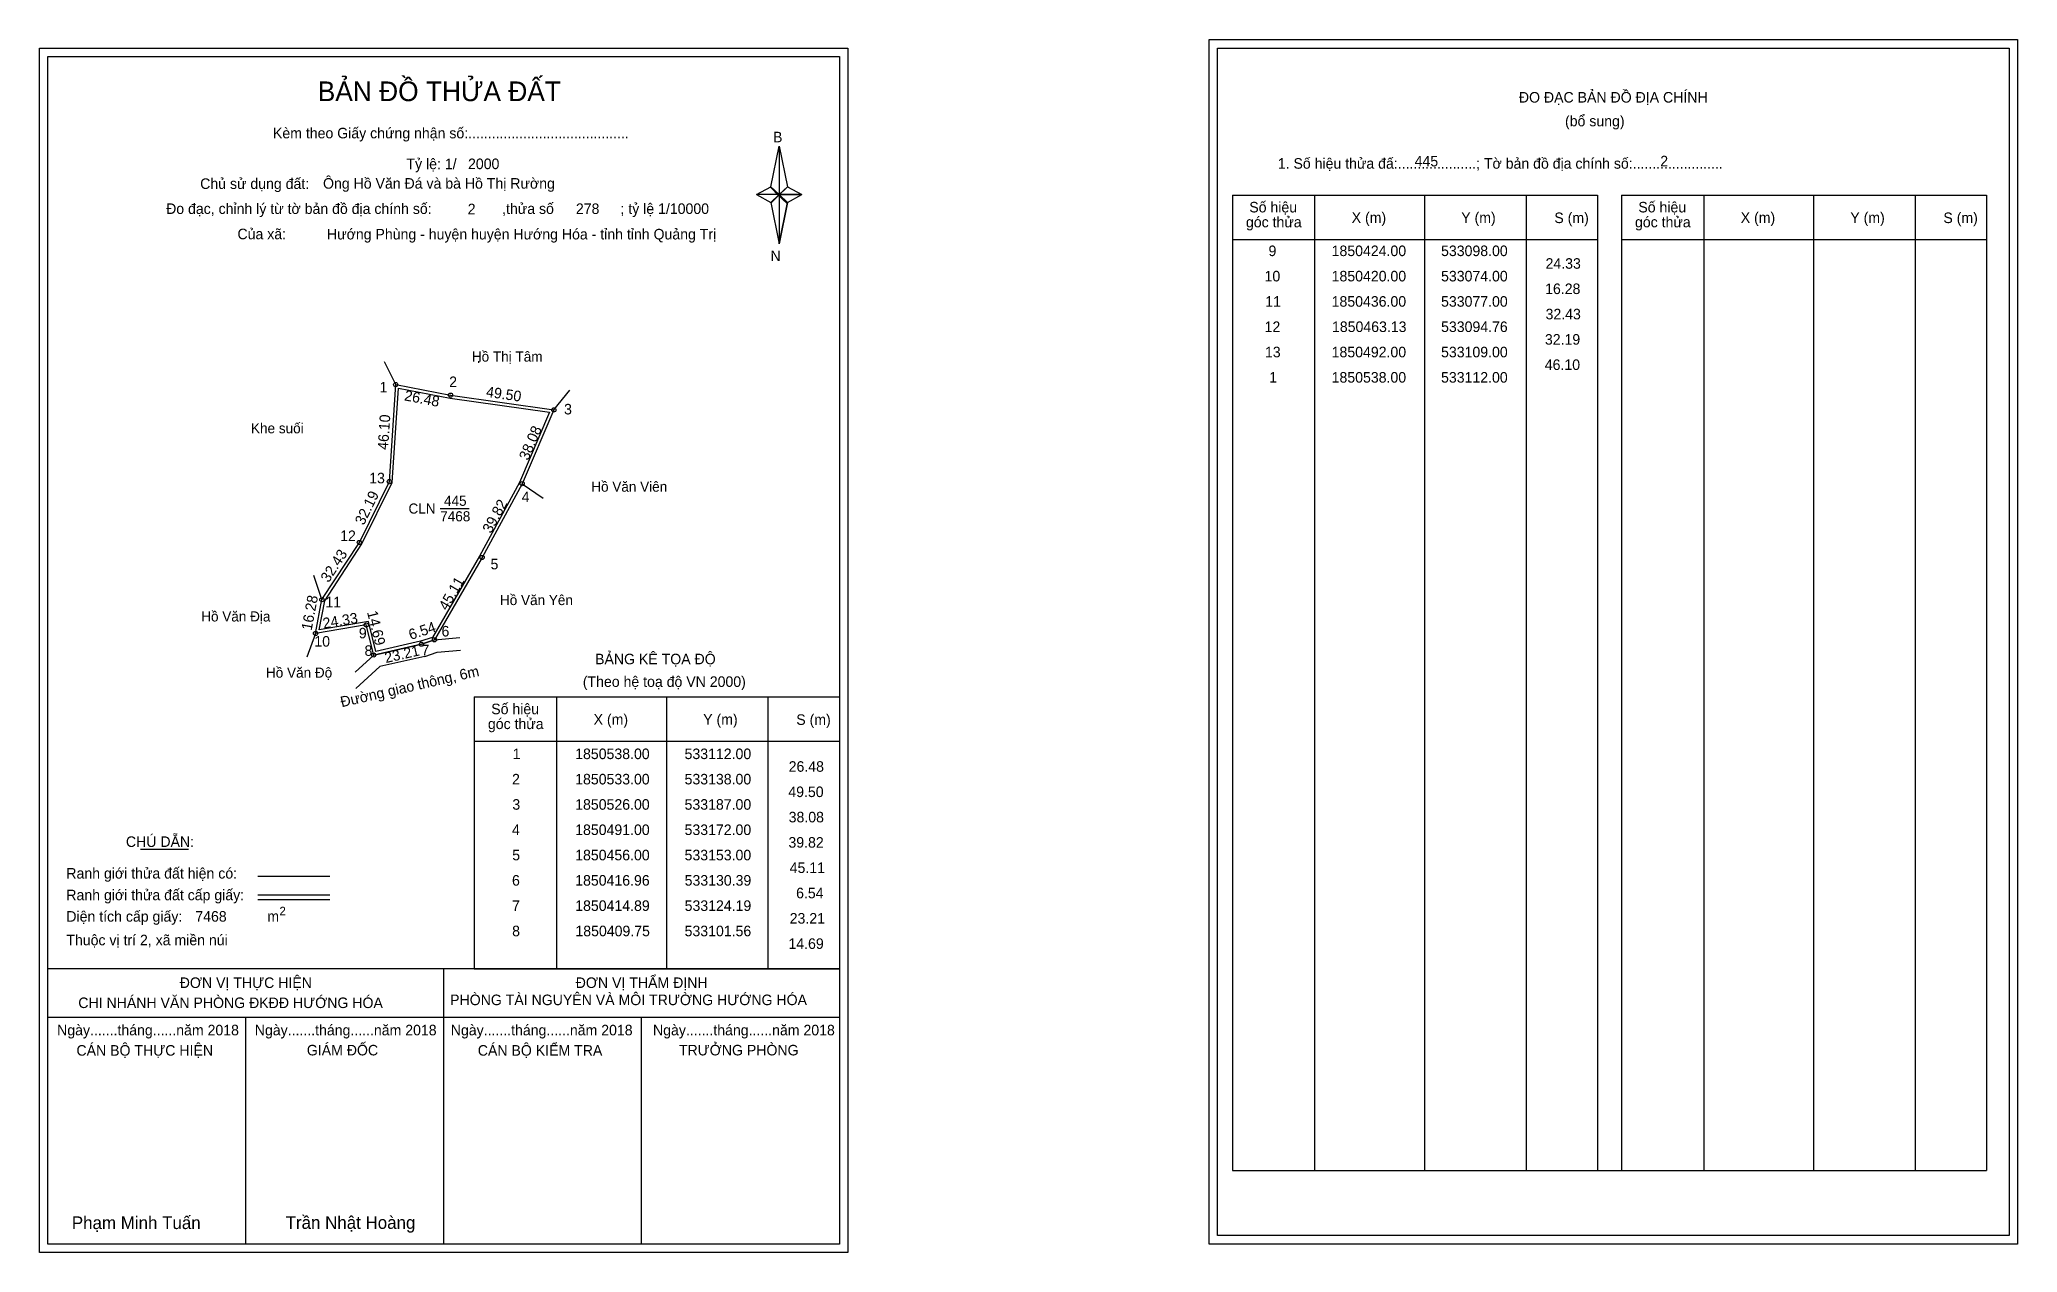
# Model space of a CAD drawing. Extents: x 532943 to 533881, y 1850126 to 1850702.
import ezdxf

# ---------------------------------------------------------------- set-up
doc = ezdxf.new("R2010")
doc.units = 0
for name, color, linetype in [('Level 1', 7, 'Continuous'), ('Level 10', 7, 'Continuous'), ('Level 11', 7, 'Continuous'), ('Level 13', 7, 'Continuous'), ('Level 27', 7, 'Continuous'), ('Level 3', 7, 'Continuous'), ('Level 36', 7, 'Continuous'), ('Level 49', 7, 'Continuous'), ('Level 53', 7, 'Continuous'), ('Level 55', 7, 'Continuous'), ('Level 6', 7, 'Continuous'), ('Level 60', 7, 'Continuous'), ('Level 63', 7, 'Continuous'), ('Level 9', 7, 'Continuous')]:
    doc.layers.add(name, color=color, linetype=linetype)

msp = doc.modelspace()

# ---------------------------------------------------------------- linework, layer by layer
at = {"layer": 'Level 1'}
for p, q in [((532947.09, 1850693.6), (532947.09, 1850693.6)), ((533501.74, 1850697.6), (533501.74, 1850697.6)), ((533289.94, 1850631.84), (533293.87, 1850651.12)), ((533293.87, 1850651.12), (533293.87, 1850628.07)), ((533293.87, 1850651.12), (533297.81, 1850631.84)), ((533283.05, 1850628.07), (533289.94, 1850631.84)), ((533289.94, 1850631.84), (533293.87, 1850628.07)), ((533293.58, 1850627.63), (533289.94, 1850631.4)), ((533293.87, 1850628.07), (533289.94, 1850624.39)), ((533293.58, 1850627.63), (533289.94, 1850623.95)), ((533289.94, 1850623.95), (533293.58, 1850627.63)), ((533289.94, 1850624.39), (533293.87, 1850604.67)), ((533297.51, 1850631.4), (533293.58, 1850627.63)), ((533293.58, 1850627.63), (533297.51, 1850631.4)), ((533297.51, 1850623.95), (533293.58, 1850627.63)), ((533297.81, 1850631.84), (533293.87, 1850628.07)), ((533293.87, 1850628.07), (533293.87, 1850604.67)), ((533293.87, 1850628.07), (533304.69, 1850628.07)), ((533293.87, 1850628.07), (533297.81, 1850624.39)), ((533297.81, 1850624.39), (533293.87, 1850604.67)), ((533297.81, 1850624.39), (533304.69, 1850628.07)), ((533508.8, 1850627.89), (533682.01, 1850627.89)), ((533547.98, 1850165.36), (533547.98, 1850627.89)), ((533600.13, 1850165.36), (533600.13, 1850627.89)), ((533648.07, 1850627.89), (533648.07, 1850165.36)), ((533682.01, 1850627.89), (533682.01, 1850165.36)), ((533693.32, 1850627.89), (533866.52, 1850627.89)), ((533732.5, 1850165.36), (533732.5, 1850627.89)), ((533784.64, 1850165.36), (533784.64, 1850627.89)), ((533832.59, 1850627.89), (533832.59, 1850165.36)), ((533866.52, 1850627.89), (533866.52, 1850165.36)), ((533508.8, 1850606.84), (533682.01, 1850606.84)), ((533693.32, 1850606.84), (533866.52, 1850606.84)), ((533149.28, 1850389.95), (533322.48, 1850389.95)), ((533188.46, 1850260.9), (533188.46, 1850389.95)), ((533240.6, 1850260.9), (533240.6, 1850389.95)), ((533288.55, 1850389.95), (533288.55, 1850260.9)), ((533149.28, 1850368.89), (533322.48, 1850368.89)), ((532990.93, 1850317.73), (533013.73, 1850317.73)), ((533046.66, 1850304.92), (533080.68, 1850304.92)), ((533046.66, 1850296.03), (533080.68, 1850296.03)), ((533046.66, 1850293.84), (533080.68, 1850293.84)), ((533160.75, 1850260.9), (532947.09, 1850260.9)), ((533322.48, 1850260.9), (533112.8, 1850260.9)), ((533134.79, 1850130.45), (533134.79, 1850260.9)), ((533149.28, 1850260.89), (533322.48, 1850260.89)), ((533322.49, 1850237.8), (532947.09, 1850237.8)), ((533040.94, 1850130.45), (533040.94, 1850237.8)), ((533228.64, 1850130.45), (533228.64, 1850237.8)), ((533508.8, 1850165.36), (533866.52, 1850165.36)), ((533322.48, 1850130.45), (533322.48, 1850130.45)), ((533877.14, 1850134.45), (533877.14, 1850134.45))]:
    msp.add_line(p, q, dxfattribs=at)
for points in [[(533289.94, 1850631.84), (533293.87, 1850651.12), (533293.87, 1850628.07)], [(533283.05, 1850628.07), (533289.94, 1850624.39), (533293.87, 1850628.07)], [(533293.87, 1850628.07), (533297.81, 1850631.84), (533304.69, 1850628.07)], [(533293.87, 1850628.07), (533293.87, 1850604.67), (533297.81, 1850624.39)]]:
    msp.add_lwpolyline(points, close=True, dxfattribs=at)
at = {"layer": 'Level 10'}
for p, q in [((533101.56, 1850409.75), (533124.19, 1850414.89)), ((533124.19, 1850414.89), (533130.39, 1850416.96))]:
    msp.add_line(p, q, dxfattribs=at)
for points in [[(533074, 1850420), (533077, 1850436), (533094.76, 1850463.13), (533109, 1850492), (533112, 1850538), (533138, 1850533), (533187, 1850526), (533172, 1850491), (533153, 1850456), (533130.39, 1850416.96), (533124.19, 1850414.89), (533101.56, 1850409.75), (533098, 1850424)], [(533075.75, 1850421.71), (533078.32, 1850435.47), (533095.98, 1850462.43), (533110.38, 1850491.63), (533113.29, 1850536.33), (533137.77, 1850531.62), (533184.99, 1850524.87), (533170.74, 1850491.61), (533151.78, 1850456.68), (533129.44, 1850418.12), (533123.81, 1850416.24), (533102.59, 1850411.42), (533099.04, 1850425.59)]]:
    msp.add_lwpolyline(points, close=True, dxfattribs=at)
for points in [[(533125.81, 1850409.11), (533104.44, 1850404.25), (533093.09, 1850393.89)], [(533125.81, 1850409.11), (533131.61, 1850411.04), (533142.8, 1850412.02)]]:
    msp.add_lwpolyline(points, dxfattribs=at)
at = {"layer": 'Level 11'}
for centre in [(533112, 1850538), (533138, 1850533), (533187, 1850526), (533109, 1850492), (533172, 1850491), (533094.76, 1850463.13), (533153, 1850456), (533077, 1850436), (533074, 1850420), (533074, 1850420), (533098, 1850424), (533130.39, 1850416.96), (533101.56, 1850409.75), (533124.19, 1850414.89)]:
    msp.add_circle(centre, 1, dxfattribs=at)
at = {"layer": 'Level 27'}
for p, q in [((533112, 1850538), (533106.72, 1850548.78)), ((533187, 1850526), (533194.57, 1850535.31)), ((533172, 1850491), (533181.87, 1850484.17)), ((533077, 1850436), (533073.19, 1850447.38)), ((533074, 1850420), (533069.79, 1850408.76)), ((533130.39, 1850416.96), (533142.35, 1850418)), ((533101.56, 1850409.75), (533092.7, 1850401.66))]:
    msp.add_line(p, q, dxfattribs=at)
at = {"layer": 'Level 3'}
for p, q in [((533508.8, 1850627.89), (533508.8, 1850165.36)), ((533693.32, 1850627.89), (533693.32, 1850165.36)), ((533149.28, 1850389.95), (533149.28, 1850260.9))]:
    msp.add_line(p, q, dxfattribs=at)
at = {"layer": 'Level 63'}
for points in [[(533497.74, 1850701.6), (533881.14, 1850701.6), (533881.14, 1850130.45), (533497.74, 1850130.45)], [(532943.09, 1850697.6), (533326.49, 1850697.6), (533326.49, 1850126.45), (532943.09, 1850126.45)], [(532947.09, 1850693.6), (533322.49, 1850693.6), (533322.49, 1850130.45), (532947.09, 1850130.45)], [(533501.74, 1850697.6), (533877.14, 1850697.6), (533877.14, 1850134.45), (533501.74, 1850134.45)]]:
    msp.add_lwpolyline(points, close=True, dxfattribs=at)
at = {"layer": 'Level 9'}
msp.add_line((533133.1, 1850479.21), (533146.9, 1850479.21), dxfattribs=at)

# ---------------------------------------------------------------- texts
at = {"layer": 'Level 1'}
for s, height, p in [('BẢN ĐỒ THỬA ĐẤT', 9.3313, (533075.02, 1850672.41)), ('ĐO ĐẠC BẢN ĐỒ ĐỊA CHÍNH', 5, (533644.69, 1850671.72)), ('(bổ sung)', 5, (533666.57, 1850660.48)), ('Kèm theo Giấy chứng nhận số:.........................................', 5, (533053.79, 1850654.75)), ('B', 5, (533290.96, 1850652.87)), ('1. Số hiệu thửa đấ:....................; Tờ bản đồ địa chính số:.......................', 5, (533530.35, 1850640.36)), ('Chủ sử dụng đất:', 5, (533019.27, 1850630.77)), ('Đo đạc, chỉnh lý từ tờ bản đồ địa chính số:                  ,thửa số                 ; tỷ lệ 1/10000', 5, (533003.1, 1850618.91)), ('Số hiệu', 5, (533516.83, 1850619.63)), ('Số hiệu', 5, (533701.35, 1850619.63)), ('góc thửa', 5, (533515.25, 1850612.57)), ('X (m)', 5, (533565.4, 1850614.68)), ('Y (m)', 5, (533617.35, 1850614.68)), ('S (m)', 5, (533661.51, 1850614.58)), ('góc thửa', 5, (533699.76, 1850612.57)), ('X (m)', 5, (533749.91, 1850614.68)), ('Y (m)', 5, (533801.87, 1850614.68)), ('S (m)', 5, (533846.02, 1850614.58)), ('Của xã:', 5, (533036.95, 1850606.91)), ('N', 5, (533289.76, 1850596.53)), ('BẢNG KÊ TỌA ĐỘ', 5, (533206.55, 1850405.35)), ('(Theo hệ toạ độ VN 2000)', 5, (533200.74, 1850394.63)), ('góc thửa', 5, (533155.73, 1850374.62)), ('Số hiệu', 5, (533157.31, 1850381.68)), ('X (m)', 5, (533205.87, 1850376.73)), ('Y (m)', 5, (533257.83, 1850376.73)), ('S (m)', 5, (533301.98, 1850376.63)), ('CHÚ DẪN:', 5, (532984.05, 1850318.74)), ('Ranh giới thửa đất hiện có:', 5, (532955.79, 1850303.74)), ('Ranh giới thửa đất cấp giấy:', 5, (532955.79, 1850293.46)), ('Diện tích cấp giấy:', 5, (532955.79, 1850283.3)), ('m', 5, (533051.1, 1850283.34)), ('2', 4, (533056.89, 1850286.36)), ('Thuộc vị trí 2, xã miền núi', 5, (532955.79, 1850272.1)), ('ĐƠN VỊ THỰC HIỆN', 5, (533009.56, 1850251.86)), ('ĐƠN VỊ THẨM ĐỊNH', 5, (533197.36, 1850251.86)), ('PHÒNG TÀI NGUYÊN VÀ MÔI TRƯỜNG HƯỚNG HÓA', 5, (533137.81, 1850243.72)), ('CHI NHÁNH VĂN PHÒNG ĐKĐĐ HƯỚNG HÓA', 5, (532961.47, 1850242.34)), ('Ngày.......tháng......năm 2018', 5, (532951.42, 1850229.39)), ('Ngày.......tháng......năm 2018', 5, (533045.17, 1850229.39)), ('Ngày.......tháng......năm 2018', 5, (533138.12, 1850229.39)), ('Ngày.......tháng......năm 2018', 5, (533234.03, 1850229.39)), ('CÁN BỘ THỰC HIỆN', 5, (532960.59, 1850219.76)), ('GIÁM ĐỐC', 5, (533069.85, 1850219.88)), ('CÁN BỘ KIỂM TRA', 5, (533150.93, 1850219.76)), ('TRƯỞNG PHÒNG', 5, (533246.31, 1850219.88)), ('Phạm Minh Tuấn', 6, (532958.41, 1850137.53)), ('Trần Nhật Hoàng', 6, (533059.79, 1850137.63))]:
    msp.add_text(s, height=height, dxfattribs=at).set_placement(p)
at = {"layer": 'Level 11'}
msp.add_text('Tỷ lệ: 1/', height=5, dxfattribs=at).set_placement((533117.1, 1850640.13))
at = {"layer": 'Level 13'}
for s, p in [('445', (533134.91, 1850480.49)), ('CLN', (533118.07, 1850476.81)), ('7468', (533133.11, 1850473.13))]:
    msp.add_text(s, height=4.8, dxfattribs=at).set_placement(p)
at = {"layer": 'Level 36'}
for s, height, p in [('.', 6, (533150.24, 1850548.28)), ('Khe suối', 4.8, (533043.37, 1850514.89))]:
    msp.add_text(s, height=height, dxfattribs=at).set_placement(p)
at = {"layer": 'Level 49'}
for s, rotation, p in [('26.48', 349.11447, (533115.8, 1850530.55)), ('49.50', 351.8699, (533154.63, 1850532.24)), ('46.10', 86.2686, (533108.37, 1850506.94)), ('38.08', 66.80141, (533174.84, 1850501.69)), ('32.19', 63.74538, (533096.84, 1850470.96)), ('39.82', 61.50436, (533157.2, 1850467.09)), ('32.43', 56.7902, (533080.16, 1850443.75)), ('45.11', 59.92274, (533136.37, 1850430.48)), ('16.28', 79.38034, (533072.11, 1850421.14)), ('24.33', 9.46232, (533077.84, 1850422.26)), ('14.69', 284.02678, (533098.35, 1850430.08)), ('6.54', 18.46267, (533119.14, 1850416.84)), ('23.21', 12.79661, (533107.35, 1850405.91)), ('Đường giao thông, 6m', 12.79661, (533086.4, 1850384.98))]:
    msp.add_text(s, height=5, rotation=rotation, dxfattribs=at).set_placement(p)
at = {"layer": 'Level 53'}
for s, p in [('9', (533525.95, 1850598.92)), ('1850424.00', (533555.89, 1850598.92)), ('533098.00', (533607.78, 1850598.92)), ('24.33', (533657.34, 1850592.92)), ('10', (533524.08, 1850586.92)), ('1850420.00', (533555.89, 1850586.92)), ('533074.00', (533607.78, 1850586.92)), ('11', (533524.4, 1850574.92)), ('1850436.00', (533555.89, 1850574.92)), ('533077.00', (533607.78, 1850574.92)), ('16.28', (533657.14, 1850580.92)), ('12', (533524.1, 1850562.92)), ('1850463.13', (533556.06, 1850562.92)), ('533094.76', (533607.79, 1850562.92)), ('32.43', (533657.34, 1850568.92)), ('32.19', (533657.04, 1850556.92)), ('13', (533524.26, 1850550.92)), ('1850492.00', (533555.89, 1850550.92)), ('533109.00', (533607.78, 1850550.92)), ('46.10', (533656.98, 1850544.92)), ('1', (533526.25, 1850538.92)), ('1850538.00', (533555.89, 1850538.92)), ('533112.00', (533607.78, 1850538.92)), ('1', (533167.48, 1850360.39)), ('1850538.00', (533197.12, 1850360.39)), ('533112.00', (533249, 1850360.39)), ('2', (533167.18, 1850348.39)), ('1850533.00', (533197.12, 1850348.39)), ('533138.00', (533249, 1850348.39)), ('26.48', (533298.37, 1850354.39)), ('49.50', (533298.21, 1850342.39)), ('3', (533167.33, 1850336.39)), ('1850526.00', (533197.12, 1850336.39)), ('533187.00', (533249, 1850336.39)), ('38.08', (533298.37, 1850330.39)), ('4', (533167.15, 1850324.39)), ('1850491.00', (533197.12, 1850324.39)), ('533172.00', (533249, 1850324.39)), ('5', (533167.27, 1850312.39)), ('1850456.00', (533197.12, 1850312.39)), ('533153.00', (533249, 1850312.39)), ('39.82', (533298.26, 1850318.39)), ('6', (533167.16, 1850300.39)), ('1850416.96', (533197.13, 1850300.39)), ('533130.39', (533249.03, 1850300.39)), ('45.11', (533298.86, 1850306.39)), ('6.54', (533301.9, 1850294.39)), ('7', (533167.19, 1850288.39)), ('1850414.89', (533197.14, 1850288.39)), ('533124.19', (533249.03, 1850288.39)), ('23.21', (533298.86, 1850282.39)), ('8', (533167.23, 1850276.39)), ('1850409.75', (533197.23, 1850276.39)), ('533101.56', (533249.01, 1850276.39)), ('14.69', (533298.26, 1850270.39))]:
    msp.add_text(s, height=5, dxfattribs=at).set_placement(p)
at = {"layer": 'Level 55'}
for s, height, p in [('1', 0.8, (533111.78, 1850538)), ('0', 0.22, (533111.92, 1850537.78)), ('0', 0.22, (533111.92, 1850537.78)), ('0', 0.22, (533111.92, 1850537.78)), ('2', 0.8, (533137.73, 1850533)), ('0', 0.22, (533137.92, 1850532.78)), ('444', 0.22, (533186.76, 1850525.78)), ('3', 0.8, (533186.75, 1850526)), ('0', 0.22, (533186.92, 1850525.78)), ('13', 0.8, (533108.46, 1850492)), ('0', 0.22, (533108.92, 1850491.78)), ('0', 0.22, (533108.92, 1850491.78)), ('4', 0.8, (533171.72, 1850491)), ('444', 0.22, (533171.76, 1850490.78)), ('446', 0.22, (533171.76, 1850490.78)), ('12', 0.8, (533094.19, 1850463.13)), ('0', 0.22, (533094.68, 1850462.91)), ('0', 0.22, (533094.68, 1850462.91)), ('446', 0.22, (533152.76, 1850455.78)), ('5', 0.8, (533152.74, 1850456)), ('11', 0.8, (533076.48, 1850436)), ('447', 0.22, (533076.76, 1850435.78)), ('447', 0.22, (533076.76, 1850435.78)), ('0', 0.22, (533076.92, 1850435.78)), ('0', 0.22, (533076.92, 1850435.78)), ('10', 0.8, (533073.43, 1850420)), ('447', 0.22, (533073.76, 1850419.78)), ('448', 0.22, (533073.77, 1850419.78)), ('447', 0.22, (533073.76, 1850419.78)), ('448', 0.22, (533097.77, 1850423.78)), ('9', 0.8, (533097.73, 1850424)), ('6', 0.8, (533130.12, 1850416.96)), ('448', 0.22, (533101.33, 1850409.53)), ('8', 0.8, (533101.3, 1850409.75)), ('0', 0.22, (533101.48, 1850409.53)), ('7', 0.8, (533123.92, 1850414.89)), ('0', 0.22, (533124.11, 1850414.67)), ('446', 0.22, (533130.15, 1850416.74)), ('0', 0.22, (533130.31, 1850416.74))]:
    msp.add_text(s, height=height, dxfattribs=at).set_placement(p)
at = {"layer": 'Level 6'}
for s, p in [('2000', (533146.3, 1850640.17)), ('445', (533595.25, 1850641.44)), ('2', (533711.74, 1850641.48)), ('Ông Hồ Văn Đá và bà Hồ Thị Rường', (533077.54, 1850630.9)), ('2', (533146.14, 1850618.73)), ('278', (533197.46, 1850618.89)), (' Hướng Phùng - huyện huyện Hướng Hóa - tỉnh tỉnh Quảng Trị', (533077.56, 1850606.82)), ('7468', (533016.97, 1850283.31))]:
    msp.add_text(s, height=5, dxfattribs=at).set_placement(p)
at = {"layer": 'Level 60'}
for s, p in [('Hồ Thị Tâm', (533148.11, 1850548.88)), ('Hồ Văn Viên', (533204.74, 1850487.19)), ('Hồ Văn Yên', (533161.44, 1850433.43)), ('Hồ Văn Địa', (533019.76, 1850425.65)), ('Hồ Văn Độ', (533050.47, 1850399.01))]:
    msp.add_text(s, height=4.8, dxfattribs=at).set_placement(p)
at = {"layer": 'Level 9'}
for s, p in [('2', (533137.36, 1850536.81)), ('1', (533104.33, 1850534.26)), ('3', (533191.85, 1850523.83)), ('13', (533099.43, 1850491.16)), ('4', (533171.76, 1850482.27)), ('12', (533085.66, 1850463.8)), ('5', (533156.98, 1850450.37)), ('11', (533078.65, 1850432.36)), ('10', (533073.42, 1850413.73)), ('9', (533094.51, 1850417.66)), ('6', (533133.72, 1850418.54)), ('8', (533097.21, 1850409.36)), ('7', (533124.23, 1850409.6))]:
    msp.add_text(s, height=5, dxfattribs=at).set_placement(p)

doc.saveas('drawing.dxf')
